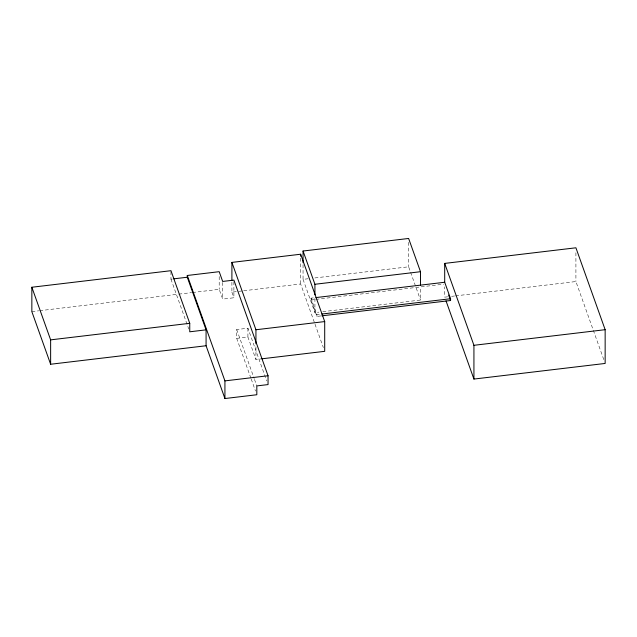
<?xml version="1.0" encoding="UTF-8"?>
<svg xmlns="http://www.w3.org/2000/svg" width="637" height="637" viewBox="0 0 637 637"><rect width="100%" height="100%" fill="white"/><g stroke="black" fill="none" stroke-linecap="round" stroke-linejoin="round"><path stroke-width="0.48" stroke-dasharray="3.19 2.39" d="M170.963 271.633L170.963 279.181L172.882 278.95M31.85 311.628L38.753 310.808M39.741 310.689L177.787 294.262M178.766 294.143L191.586 292.622M192.573 292.502L219.2 289.333L222.679 299.095L233.898 297.766L233.898 281.092M303.053 264.705L303.053 279.356L307.99 278.767M314.893 277.947L408.628 266.792L410.284 271.41M231.9 282.247L231.9 292.168L242.705 290.878M243.684 290.767L300.656 283.983L314.678 323.27M320.849 315.944L316.915 316.414L311.039 299.955L311.039 298.164L314.925 297.702L314.925 312.608L318.866 312.138M311.039 299.955L314.925 299.494M315.912 299.374L443.726 284.166M322.816 311.668L420.5 300.043L420.5 286.929M447.652 296.81L444.698 297.161L444.698 286.865M451.601 296.34L454.563 295.99M455.551 295.871L575.912 281.546L604.489 361.585M311.039 298.164L316.915 314.622L320.849 314.152M250.882 378.107L236.701 338.374L236.701 329.552L247.92 328.214L266.728 380.918M236.701 338.374L247.92 337.045L255.939 359.515L260.852 358.926M410.61 272.333L420.5 300.043M303.053 279.356L314.925 312.608M315.012 324.209L323.365 347.587M231.9 292.168L233.898 297.766M236.701 329.552L254.187 378.521M254.513 379.445L256.822 385.911M251.217 379.031L255.501 391.046M170.963 279.181L188.751 329.026M575.912 252.754L575.912 281.546M408.628 242.371L408.628 266.792M316.915 314.622L316.915 316.414M300.656 258.192L300.656 283.983M255.939 346.767L255.939 359.515M247.92 328.214L247.92 337.045M222.679 282.422L222.679 299.095M219.2 276.585L219.2 289.333"/><path stroke-width="0.96" d="M303.053 262.747L303.053 251.026L408.628 238.461L420.5 271.712L420.5 285.137M231.9 280.264L231.9 262.404L300.656 254.227L324.703 321.574L324.703 351.329L261.831 358.814M206.077 345.748L50.634 364.245L31.85 311.628L31.85 287.247L170.963 270.693L189.746 323.309L189.746 331.797L206.077 329.847L206.077 345.748L224.925 398.539L256.822 394.741L256.822 385.911L268.042 384.581L268.042 375.75L233.898 280.105L222.679 281.443L219.2 271.68L187.294 275.479L187.294 277.23L206.077 329.847M173.845 278.831L187.294 277.23M321.828 315.833L450.574 300.513L450.574 298.721L444.698 282.263L444.698 263.407L575.912 247.793L605.15 329.687L605.15 363.448L473.928 379.063L446.027 300.887M303.053 251.026L314.925 284.277L420.5 271.712M315.912 297.583L444.698 282.263M31.85 287.247L50.634 339.863L189.746 323.309M321.828 314.041L450.574 298.721M231.9 262.404L255.939 329.751L324.703 321.574M444.698 263.407L473.928 345.302L605.15 329.687M187.294 275.479L224.925 380.886L268.042 375.75M448.615 295.027L450.574 300.513M473.928 345.302L473.928 379.063M314.925 284.277L314.925 294.827M300.656 254.227L300.656 256.209M255.939 329.751L255.939 343.821M224.925 380.886L224.925 398.539M50.634 339.863L50.634 364.245"/></g></svg>
